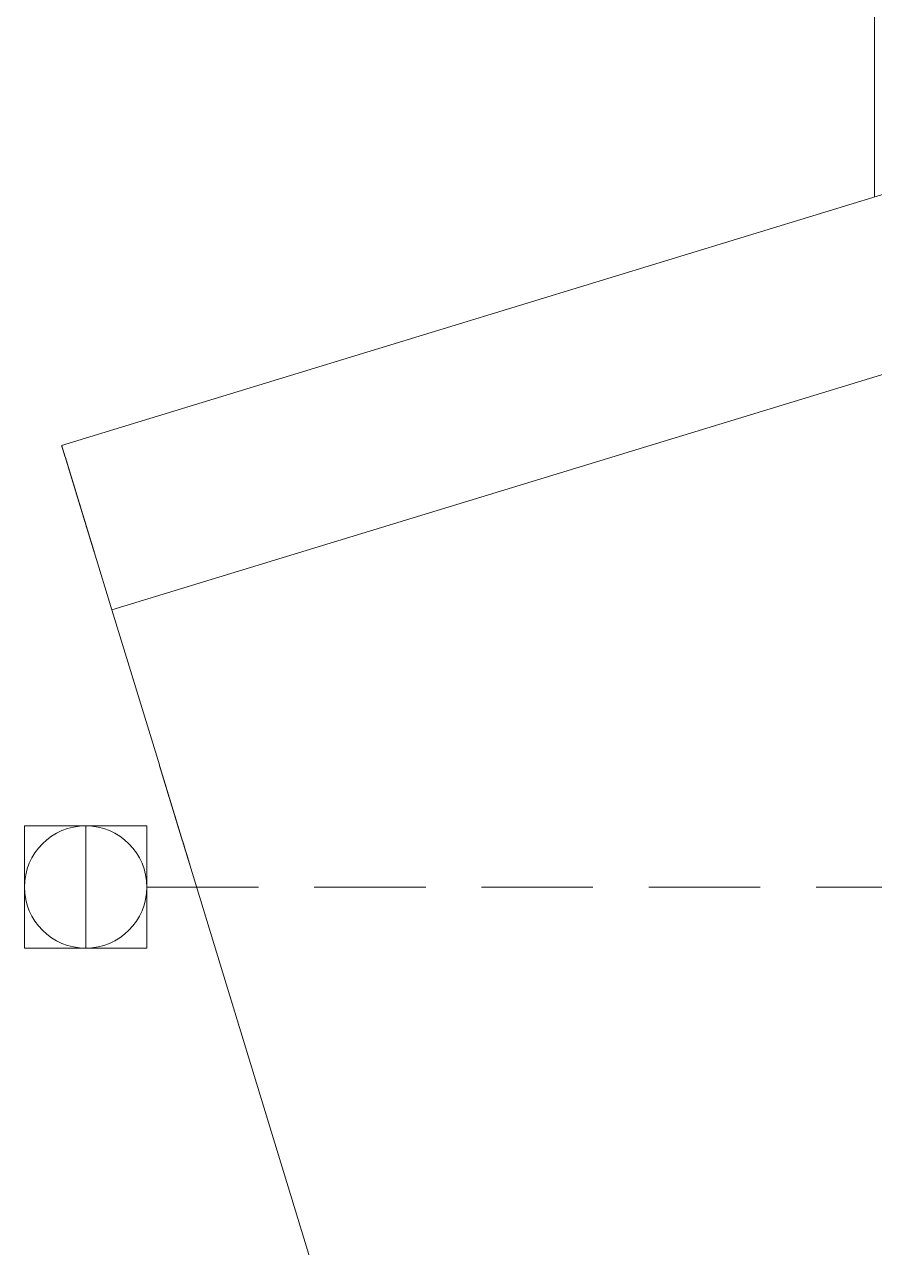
# Model space of a CAD drawing. Extents: x -28639 to -16277, y -1102 to 18050.
# Drawn here: x -21410 to -20648, y 1131 to 2228 of the extents above; entities that cross this region are included whole.
import ezdxf

# ---------------------------------------------------------------- set-up
doc = ezdxf.new("R2010")
doc.units = 0
doc.header["$LTSCALE"] = 5
doc.header["$MEASUREMENT"] = 0
doc.linetypes.add('HIDDEN', pattern=[0.375, 0.25, -0.125])
doc.layers.get('0').update_dxf_attribs({"color": 1, "linetype": 'CONTINUOUS', "lineweight": 13})
doc.layers.add('ArqElet', color=11, linetype='CONTINUOUS', lineweight=5)
doc.layers.add('Mobiliário', color=151, linetype='CONTINUOUS', lineweight=9, plot=False)

# ---------------------------------------------------------------- blocks, each defined once
blk = doc.blocks.new('TP')
for p, q in [((7873.09, -17549.34), (7781.63, -17549.34)), ((7781.63, -17549.34), (7781.63, -17640.81)), ((7827.36, -17640.81), (7827.36, -17549.34)), ((7873.09, -17549.34), (7873.09, -17640.81)), ((7781.63, -17640.81), (7873.09, -17640.81))]:
    blk.add_line(p, q)
blk.add_circle((7827.36, -17595.08), 45.73)

msp = doc.modelspace()

# ---------------------------------------------------------------- linework, layer by layer
at = {"color": 4, "linetype": 'HIDDEN', "ltscale": 80}
msp.add_line((-21300.7, 1454.2), (-19453.6, 1454.2), dxfattribs=at)
at = {"layer": 'ArqElet'}
for p, q in [((-20648.3, 2072.9), (-20648.3, 2917.9)), ((-20648.3, 2072.9), (-20648.3, 2917.9)), ((-21377.1, 1850.2), (-20599.4, 2087.8)), ((-21332, 1702.7), (-20554.3, 1940.3)), ((-21347.9, 1754.6), (-21332, 1702.7)), ((-21332, 1702.7), (-21289.5, 1563.7)), ((-21262.1, 1474), (-21130.7, 1043.9))]:
    msp.add_line(p, q, dxfattribs=at)
msp.add_lwpolyline([(-21377.1, 1850.2), (-21377.1, 1850.2), (-21377.1, 1850.2), (-21377.1, 1850.2), (-21377.1, 1850.2), (-21377.1, 1850.2), (-21377.1, 1850.1), (-21377.1, 1850.1), (-21377.1, 1850.1), (-21377.1, 1850.1), (-21377.1, 1850.1), (-21377.1, 1850.1), (-21377.1, 1850.1), (-21377.1, 1850.1), (-21377.1, 1850.1), (-21377.1, 1850.1), (-21377.1, 1850.1), (-21377.1, 1850.1), (-21377.1, 1850), (-21377.1, 1850), (-21377, 1850), (-21377, 1850), (-21377, 1850), (-21377, 1850), (-21377, 1850), (-21377, 1850), (-21377, 1850), (-21377, 1850), (-21377, 1850), (-21377, 1850), (-21377, 1849.9), (-21377, 1849.9), (-21377, 1849.9), (-21377, 1849.9), (-21377, 1849.9), (-21377, 1849.9), (-21377, 1849.9), (-21377, 1849.9), (-21377, 1849.9), (-21377, 1849.9), (-21377, 1849.9), (-21377, 1849.9), (-21377, 1849.8), (-21377, 1849.8), (-21377, 1849.8), (-21377, 1849.8), (-21377, 1849.8), (-21377, 1849.8), (-21377, 1849.8), (-21377, 1849.8), (-21377, 1849.8), (-21377, 1849.8), (-21377, 1849.8), (-21377, 1849.8), (-21377, 1849.7), (-21377, 1849.7), (-21377, 1849.7), (-21377, 1849.7), (-21377, 1849.7), (-21376.9, 1849.7), (-21376.9, 1849.7), (-21376.9, 1849.7), (-21376.9, 1849.7), (-21376.9, 1849.7), (-21376.9, 1849.7), (-21376.9, 1849.7), (-21376.9, 1849.6), (-21376.9, 1849.6), (-21376.9, 1849.6), (-21376.9, 1849.6), (-21376.9, 1849.6), (-21376.9, 1849.6), (-21376.9, 1849.6), (-21376.9, 1849.6), (-21376.9, 1849.5), (-21376.9, 1849.5), (-21376.9, 1849.5), (-21376.9, 1849.5), (-21376.9, 1849.4), (-21376.9, 1849.4), (-21376.9, 1849.4), (-21376.8, 1849.4), (-21376.8, 1849.3), (-21376.8, 1849.3), (-21376.8, 1849.3), (-21376.8, 1849.3), (-21376.8, 1849.2), (-21376.8, 1849.2), (-21376.8, 1849.2), (-21376.8, 1849.2), (-21376.8, 1849.1), (-21376.8, 1849.1), (-21376.8, 1849.1), (-21376.8, 1849.1), (-21376.7, 1849), (-21376.7, 1849), (-21376.7, 1849), (-21376.7, 1849), (-21376.7, 1848.9), (-21376.7, 1848.9), (-21376.7, 1848.9), (-21376.7, 1848.9), (-21376.7, 1848.8), (-21376.7, 1848.8), (-21376.7, 1848.8), (-21376.7, 1848.8), (-21376.7, 1848.7), (-21376.6, 1848.7), (-21376.6, 1848.7), (-21376.6, 1848.7), (-21376.6, 1848.6), (-21376.6, 1848.6), (-21376.6, 1848.6), (-21376.6, 1848.6), (-21376.6, 1848.5), (-21376.6, 1848.5), (-21376.6, 1848.5), (-21376.6, 1848.5), (-21376.6, 1848.4), (-21376.6, 1848.4), (-21376.5, 1848.4), (-21376.5, 1848.4), (-21376.5, 1848.3), (-21376.5, 1848.3), (-21376.5, 1848.3), (-21376.5, 1848.3), (-21376.5, 1848.2), (-21376.5, 1848.2), (-21376.5, 1848.2), (-21376.5, 1848.2), (-21376.5, 1848.1), (-21376.5, 1848.1), (-21376.5, 1848.1), (-21376.4, 1848.1), (-21376.4, 1848), (-21376.4, 1848), (-21376.4, 1848), (-21376.4, 1848), (-21376.4, 1847.9), (-21376.4, 1847.9), (-21376.4, 1847.9), (-21376.4, 1847.9), (-21376.4, 1847.8), (-21376.4, 1847.8), (-21376.4, 1847.8), (-21376.3, 1847.7), (-21376.3, 1847.7), (-21376.3, 1847.6), (-21376.3, 1847.6), (-21376.3, 1847.6), (-21376.3, 1847.5), (-21376.3, 1847.5), (-21376.3, 1847.4), (-21376.2, 1847.4), (-21376.2, 1847.3), (-21376.2, 1847.3), (-21376.2, 1847.3), (-21376.2, 1847.2), (-21376.2, 1847.2), (-21376.2, 1847.1), (-21376.2, 1847.1), (-21376.1, 1847.1), (-21376.1, 1847), (-21376.1, 1847), (-21376.1, 1846.9), (-21376.1, 1846.9), (-21376.1, 1846.8), (-21376.1, 1846.8), (-21376.1, 1846.8), (-21376, 1846.7), (-21376, 1846.7), (-21376, 1846.6), (-21376, 1846.6), (-21376, 1846.6), (-21376, 1846.5), (-21376, 1846.5), (-21375.9, 1846.4), (-21375.9, 1846.4), (-21375.9, 1846.3), (-21375.9, 1846.3), (-21375.9, 1846.3), (-21375.9, 1846.2), (-21375.9, 1846.2), (-21375.9, 1846.1), (-21375.8, 1846.1), (-21375.8, 1846.1), (-21375.8, 1846), (-21375.8, 1846), (-21375.8, 1845.9), (-21375.8, 1845.9), (-21375.8, 1845.8), (-21375.8, 1845.8), (-21375.7, 1845.8), (-21375.7, 1845.7), (-21375.7, 1845.7), (-21375.7, 1845.6), (-21375.7, 1845.6), (-21375.7, 1845.6), (-21375.7, 1845.5), (-21375.7, 1845.5), (-21375.6, 1845.4), (-21375.6, 1845.4), (-21375.6, 1845.4), (-21375.6, 1845.3), (-21375.6, 1845.3), (-21375.6, 1845.2), (-21375.6, 1845.2), (-21375.6, 1845.1), (-21375.5, 1845.1), (-21375.5, 1845.1), (-21375.5, 1845), (-21375.5, 1845), (-21375.5, 1844.9), (-21375.5, 1844.9), (-21375.5, 1844.9), (-21375.5, 1844.8), (-21375.4, 1844.7), (-21375.4, 1844.7), (-21375.4, 1844.6), (-21375.4, 1844.6), (-21375.4, 1844.5), (-21375.3, 1844.5), (-21375.3, 1844.4), (-21375.3, 1844.3), (-21375.3, 1844.3), (-21375.3, 1844.2), (-21375.3, 1844.2), (-21375.2, 1844.1), (-21375.2, 1844.1), (-21375.2, 1844), (-21375.2, 1843.9), (-21375.2, 1843.9), (-21375.2, 1843.8), (-21375.1, 1843.8), (-21375.1, 1843.7), (-21375.1, 1843.7), (-21375.1, 1843.6), (-21375.1, 1843.5), (-21375, 1843.5), (-21375, 1843.4), (-21375, 1843.4), (-21375, 1843.3), (-21375, 1843.3), (-21375, 1843.2), (-21374.9, 1843.1), (-21374.9, 1843.1), (-21374.9, 1843), (-21374.9, 1843), (-21374.9, 1842.9), (-21374.9, 1842.9), (-21374.8, 1842.8), (-21374.8, 1842.7), (-21374.8, 1842.7), (-21374.8, 1842.6), (-21374.8, 1842.6), (-21374.8, 1842.5), (-21374.7, 1842.5), (-21374.7, 1842.4), (-21374.7, 1842.3), (-21374.7, 1842.3), (-21374.7, 1842.2), (-21374.6, 1842.2), (-21374.6, 1842.1), (-21374.6, 1842), (-21374.6, 1842), (-21374.6, 1841.9), (-21374.6, 1841.9), (-21374.5, 1841.8), (-21374.5, 1841.8), (-21374.5, 1841.7), (-21374.5, 1841.6), (-21374.5, 1841.6), (-21374.5, 1841.5), (-21374.4, 1841.5), (-21374.4, 1841.4), (-21374.4, 1841.4), (-21374.4, 1841.3), (-21374.4, 1841.2), (-21374.3, 1841.2), (-21374.3, 1841.1), (-21374.3, 1841.1), (-21374.3, 1841), (-21374.3, 1841), (-21374.3, 1840.9), (-21374.2, 1840.8), (-21374.2, 1840.8), (-21374.2, 1840.7), (-21374.2, 1840.7), (-21374.2, 1840.6), (-21374.1, 1840.5), (-21374.1, 1840.4), (-21374.1, 1840.4), (-21374.1, 1840.3), (-21374.1, 1840.2), (-21374, 1840.1), (-21374, 1840.1), (-21374, 1840), (-21374, 1839.9), (-21373.9, 1839.9), (-21373.9, 1839.8), (-21373.9, 1839.7), (-21373.9, 1839.6), (-21373.9, 1839.6), (-21373.8, 1839.5), (-21373.8, 1839.4), (-21373.8, 1839.3), (-21373.8, 1839.3), (-21373.7, 1839.2), (-21373.7, 1839.1), (-21373.7, 1839.1), (-21373.7, 1839), (-21373.7, 1838.9), (-21373.6, 1838.8), (-21373.6, 1838.8), (-21373.6, 1838.7), (-21373.6, 1838.6), (-21373.5, 1838.6), (-21373.5, 1838.5), (-21373.5, 1838.4), (-21373.5, 1838.3), (-21373.5, 1838.3), (-21373.4, 1838.2), (-21373.4, 1838.1), (-21373.4, 1838), (-21373.4, 1838), (-21373.3, 1837.9), (-21373.3, 1837.8), (-21373.3, 1837.8), (-21373.3, 1837.7), (-21373.3, 1837.6), (-21373.2, 1837.5), (-21373.2, 1837.5), (-21373.2, 1837.4), (-21373.2, 1837.3), (-21373.1, 1837.2), (-21373.1, 1837.2), (-21373.1, 1837.1), (-21373.1, 1837), (-21373.1, 1837), (-21373, 1836.9), (-21373, 1836.8), (-21373, 1836.7), (-21373, 1836.7), (-21372.9, 1836.6), (-21372.9, 1836.5), (-21372.9, 1836.4), (-21372.9, 1836.4), (-21372.9, 1836.3), (-21372.8, 1836.2), (-21372.8, 1836.2), (-21372.8, 1836.1), (-21372.8, 1836), (-21372.7, 1835.9), (-21372.7, 1835.9), (-21372.7, 1835.8), (-21372.7, 1835.7), (-21372.7, 1835.6), (-21372.6, 1835.6), (-21372.6, 1835.5), (-21372.6, 1835.4), (-21372.6, 1835.3), (-21372.5, 1835.2), (-21372.5, 1835.2), (-21372.5, 1835.1), (-21372.4, 1835), (-21372.4, 1834.9), (-21372.4, 1834.8), (-21372.4, 1834.7), (-21372.3, 1834.6), (-21372.3, 1834.5), (-21372.3, 1834.5), (-21372.3, 1834.4), (-21372.2, 1834.3), (-21372.2, 1834.2), (-21372.2, 1834.1), (-21372.2, 1834), (-21372.1, 1833.9), (-21372.1, 1833.8), (-21372.1, 1833.8), (-21372.1, 1833.7), (-21372, 1833.6), (-21372, 1833.5), (-21372, 1833.4), (-21371.9, 1833.3), (-21371.9, 1833.2), (-21371.9, 1833.2), (-21371.9, 1833.1), (-21371.8, 1833), (-21371.8, 1832.9), (-21371.8, 1832.8), (-21371.8, 1832.7), (-21371.7, 1832.6), (-21371.7, 1832.5), (-21371.7, 1832.5), (-21371.7, 1832.4), (-21371.6, 1832.3), (-21371.6, 1832.2), (-21371.6, 1832.1), (-21371.5, 1832), (-21371.5, 1831.9), (-21371.5, 1831.9), (-21371.5, 1831.8), (-21371.4, 1831.7), (-21371.4, 1831.6), (-21371.4, 1831.5), (-21371.4, 1831.4), (-21371.3, 1831.3), (-21371.3, 1831.2), (-21371.3, 1831.2), (-21371.3, 1831.1), (-21371.2, 1831), (-21371.2, 1830.9), (-21371.2, 1830.8), (-21371.1, 1830.7), (-21371.1, 1830.6), (-21371.1, 1830.5), (-21371.1, 1830.5), (-21371, 1830.4), (-21371, 1830.3), (-21371, 1830.2), (-21371, 1830.1), (-21370.9, 1830), (-21370.9, 1829.9), (-21370.9, 1829.9), (-21370.9, 1829.8), (-21370.8, 1829.7), (-21370.8, 1829.6), (-21370.8, 1829.5), (-21370.8, 1829.4), (-21370.7, 1829.3), (-21370.7, 1829.2), (-21370.7, 1829.1), (-21370.6, 1829), (-21370.6, 1828.9), (-21370.6, 1828.8), (-21370.5, 1828.7), (-21370.5, 1828.6), (-21370.5, 1828.5), (-21370.5, 1828.4), (-21370.4, 1828.3), (-21370.4, 1828.2), (-21370.4, 1828.1), (-21370.3, 1828), (-21370.3, 1827.9), (-21370.3, 1827.8), (-21370.2, 1827.7), (-21370.2, 1827.6), (-21370.2, 1827.5), (-21370.1, 1827.4), (-21370.1, 1827.3), (-21370.1, 1827.2), (-21370.1, 1827.1), (-21370, 1827), (-21370, 1826.9), (-21370, 1826.8), (-21369.9, 1826.7), (-21369.9, 1826.6), (-21369.9, 1826.5), (-21369.8, 1826.4), (-21369.8, 1826.3), (-21369.8, 1826.2), (-21369.7, 1826.1), (-21369.7, 1826), (-21369.7, 1825.9), (-21369.7, 1825.8), (-21369.6, 1825.7), (-21369.6, 1825.6), (-21369.6, 1825.5), (-21369.5, 1825.4), (-21369.5, 1825.3), (-21369.5, 1825.2), (-21369.4, 1825.1), (-21369.4, 1825), (-21369.4, 1824.9), (-21369.4, 1824.8), (-21369.3, 1824.7), (-21369.3, 1824.6), (-21369.3, 1824.5), (-21369.2, 1824.4), (-21369.2, 1824.3), (-21369.2, 1824.2), (-21369.1, 1824.1), (-21369.1, 1824), (-21369.1, 1823.9), (-21369, 1823.8), (-21369, 1823.7), (-21369, 1823.6), (-21369, 1823.5), (-21368.9, 1823.4), (-21368.9, 1823.3), (-21368.9, 1823.2), (-21368.8, 1823.1), (-21368.8, 1823), (-21368.8, 1822.9), (-21368.7, 1822.8), (-21368.7, 1822.7), (-21368.7, 1822.6), (-21368.6, 1822.5), (-21368.6, 1822.4), (-21368.6, 1822.3), (-21368.6, 1822.2), (-21368.5, 1822.1), (-21368.5, 1822), (-21368.5, 1821.9), (-21368.4, 1821.8), (-21368.4, 1821.7), (-21368.4, 1821.6), (-21368.3, 1821.5), (-21368.3, 1821.3), (-21368.3, 1821.2), (-21368.2, 1821.1), (-21368.2, 1821), (-21368.1, 1820.9), (-21368.1, 1820.8), (-21368.1, 1820.7), (-21368, 1820.6), (-21368, 1820.5), (-21368, 1820.3), (-21367.9, 1820.2), (-21367.9, 1820.1), (-21367.9, 1820), (-21367.8, 1819.9), (-21367.8, 1819.8), (-21367.8, 1819.7), (-21367.7, 1819.6), (-21367.7, 1819.4), (-21367.7, 1819.3), (-21367.6, 1819.2), (-21367.6, 1819.1), (-21367.6, 1819), (-21367.5, 1818.9), (-21367.5, 1818.8), (-21367.5, 1818.7), (-21367.4, 1818.6), (-21367.4, 1818.4), (-21367.4, 1818.3), (-21367.3, 1818.2), (-21367.3, 1818.1), (-21367.3, 1818), (-21367.2, 1817.9), (-21367.2, 1817.8), (-21367.2, 1817.7), (-21367.1, 1817.5), (-21367.1, 1817.4), (-21367.1, 1817.3), (-21367, 1817.2), (-21367, 1817.1), (-21367, 1817), (-21366.9, 1816.9), (-21366.9, 1816.8), (-21366.8, 1816.7), (-21366.8, 1816.5), (-21366.8, 1816.4), (-21366.7, 1816.3), (-21366.7, 1816.2), (-21366.7, 1816.1), (-21366.6, 1816), (-21366.6, 1815.9), (-21366.6, 1815.8), (-21366.5, 1815.6), (-21366.5, 1815.5), (-21366.5, 1815.4), (-21366.4, 1815.3), (-21366.4, 1815.2), (-21366.4, 1815.1), (-21366.3, 1815), (-21366.3, 1814.9), (-21366.3, 1814.8), (-21366.2, 1814.6), (-21366.2, 1814.5), (-21366.2, 1814.4), (-21366.1, 1814.3), (-21366.1, 1814.2), (-21366.1, 1814.1), (-21366, 1813.9), (-21366, 1813.8), (-21365.9, 1813.7), (-21365.9, 1813.6), (-21365.9, 1813.5), (-21365.8, 1813.3), (-21365.8, 1813.2), (-21365.8, 1813.1), (-21365.7, 1813), (-21365.7, 1812.8), (-21365.6, 1812.7), (-21365.6, 1812.6), (-21365.6, 1812.5), (-21365.5, 1812.4), (-21365.5, 1812.2), (-21365.5, 1812.1), (-21365.4, 1812), (-21365.4, 1811.9), (-21365.4, 1811.7), (-21365.3, 1811.6), (-21365.3, 1811.5), (-21365.2, 1811.4), (-21365.2, 1811.3), (-21365.2, 1811.1), (-21365.1, 1811), (-21365.1, 1810.9), (-21365.1, 1810.8), (-21365, 1810.6), (-21365, 1810.5), (-21364.9, 1810.4), (-21364.9, 1810.3), (-21364.9, 1810.2), (-21364.8, 1810), (-21364.8, 1809.9), (-21364.8, 1809.8), (-21364.7, 1809.7), (-21364.7, 1809.5), (-21364.6, 1809.4), (-21364.6, 1809.3), (-21364.6, 1809.2), (-21364.5, 1809.1), (-21364.5, 1808.9), (-21364.5, 1808.8), (-21364.4, 1808.7), (-21364.4, 1808.6), (-21364.3, 1808.4), (-21364.3, 1808.3), (-21364.3, 1808.2), (-21364.2, 1808.1), (-21364.2, 1808), (-21364.2, 1807.8), (-21364.1, 1807.7), (-21364.1, 1807.6), (-21364, 1807.5), (-21364, 1807.3), (-21364, 1807.2), (-21363.9, 1807.1), (-21363.9, 1807), (-21363.9, 1806.9), (-21363.8, 1806.7), (-21363.8, 1806.6), (-21363.7, 1806.5), (-21363.7, 1806.4), (-21363.7, 1806.2), (-21363.6, 1806.1), (-21363.6, 1806), (-21363.6, 1805.9), (-21363.5, 1805.8), (-21363.5, 1805.6), (-21363.4, 1805.5), (-21363.4, 1805.4), (-21363.4, 1805.2), (-21363.3, 1805.1), (-21363.3, 1805), (-21363.2, 1804.9), (-21363.2, 1804.7), (-21363.2, 1804.6), (-21363.1, 1804.5), (-21363.1, 1804.3), (-21363, 1804.2), (-21363, 1804.1), (-21363, 1803.9), (-21362.9, 1803.8), (-21362.9, 1803.7), (-21362.8, 1803.5), (-21362.8, 1803.4), (-21362.8, 1803.3), (-21362.7, 1803.1), (-21362.7, 1803), (-21362.6, 1802.9), (-21362.6, 1802.8), (-21362.6, 1802.6), (-21362.5, 1802.5), (-21362.5, 1802.4), (-21362.4, 1802.2), (-21362.4, 1802.1), (-21362.4, 1802), (-21362.3, 1801.8), (-21362.3, 1801.7), (-21362.2, 1801.6), (-21362.2, 1801.4), (-21362.2, 1801.3), (-21362.1, 1801.2), (-21362.1, 1801), (-21362, 1800.9), (-21362, 1800.8), (-21362, 1800.7), (-21361.9, 1800.5), (-21361.9, 1800.4), (-21361.8, 1800.3), (-21361.8, 1800.1), (-21361.8, 1800), (-21361.7, 1799.9), (-21361.7, 1799.7), (-21361.6, 1799.6), (-21361.6, 1799.5), (-21361.6, 1799.3), (-21361.5, 1799.2), (-21361.5, 1799.1), (-21361.4, 1798.9), (-21361.4, 1798.8), (-21361.4, 1798.7), (-21361.3, 1798.6), (-21361.3, 1798.4), (-21361.2, 1798.3), (-21361.2, 1798.2), (-21361.2, 1798), (-21361.1, 1797.9), (-21361.1, 1797.8), (-21361, 1797.6), (-21361, 1797.5), (-21361, 1797.4), (-21360.9, 1797.2), (-21360.9, 1797.1), (-21360.8, 1797), (-21360.8, 1796.8), (-21360.8, 1796.7), (-21360.7, 1796.6), (-21360.7, 1796.5), (-21360.6, 1796.3), (-21360.6, 1796.2), (-21360.6, 1796.1), (-21360.5, 1795.9), (-21360.5, 1795.8), (-21360.4, 1795.6), (-21360.4, 1795.5), (-21360.3, 1795.4), (-21360.3, 1795.2), (-21360.3, 1795.1), (-21360.2, 1795), (-21360.2, 1794.8), (-21360.1, 1794.7), (-21360.1, 1794.5), (-21360, 1794.4), (-21360, 1794.3), (-21360, 1794.1), (-21359.9, 1794), (-21359.9, 1793.8), (-21359.8, 1793.7), (-21359.8, 1793.6), (-21359.8, 1793.4), (-21359.7, 1793.3), (-21359.7, 1793.1), (-21359.6, 1793), (-21359.6, 1792.9), (-21359.5, 1792.7), (-21359.5, 1792.6), (-21359.5, 1792.5), (-21359.4, 1792.3), (-21359.4, 1792.2), (-21359.3, 1792), (-21359.3, 1791.9), (-21359.2, 1791.8), (-21359.2, 1791.6), (-21359.2, 1791.5), (-21359.1, 1791.3), (-21359.1, 1791.2), (-21359, 1791.1), (-21359, 1790.9), (-21358.9, 1790.8), (-21358.9, 1790.7), (-21358.9, 1790.5), (-21358.8, 1790.4), (-21358.8, 1790.2), (-21358.7, 1790.1), (-21358.7, 1790), (-21358.7, 1789.8), (-21358.6, 1789.7), (-21358.6, 1789.5), (-21358.5, 1789.4), (-21358.5, 1789.3), (-21358.4, 1789.1), (-21358.4, 1789), (-21358.4, 1788.9), (-21358.3, 1788.7), (-21358.3, 1788.6), (-21358.2, 1788.4), (-21358.2, 1788.3), (-21358.1, 1788.2), (-21358.1, 1788), (-21358.1, 1787.9), (-21358, 1787.7), (-21358, 1787.6), (-21357.9, 1787.5), (-21357.9, 1787.3), (-21357.8, 1787.2), (-21357.8, 1787.1), (-21357.8, 1786.9), (-21357.7, 1786.8), (-21357.7, 1786.6), (-21357.6, 1786.5), (-21357.6, 1786.4), (-21357.6, 1786.2), (-21357.5, 1786.1), (-21357.5, 1785.9), (-21357.4, 1785.8), (-21357.4, 1785.6), (-21357.3, 1785.5), (-21357.3, 1785.4), (-21357.2, 1785.2), (-21357.2, 1785.1), (-21357.2, 1784.9), (-21357.1, 1784.8), (-21357.1, 1784.6), (-21357, 1784.5), (-21357, 1784.3), (-21356.9, 1784.2), (-21356.9, 1784.1), (-21356.8, 1783.9), (-21356.8, 1783.8), (-21356.8, 1783.6), (-21356.7, 1783.5), (-21356.7, 1783.3), (-21356.6, 1783.2), (-21356.6, 1783.1), (-21356.5, 1782.9), (-21356.5, 1782.8), (-21356.5, 1782.6), (-21356.4, 1782.5), (-21356.4, 1782.3), (-21356.3, 1782.2), (-21356.3, 1782), (-21356.2, 1781.9), (-21356.2, 1781.8), (-21356.1, 1781.6), (-21356.1, 1781.5), (-21356.1, 1781.3), (-21356, 1781.2), (-21356, 1781), (-21355.9, 1780.9), (-21355.9, 1780.7), (-21355.8, 1780.6), (-21355.8, 1780.5), (-21355.7, 1780.3), (-21355.7, 1780.2), (-21355.7, 1780), (-21355.6, 1779.9), (-21355.6, 1779.7), (-21355.5, 1779.6), (-21355.5, 1779.4), (-21355.4, 1779.3), (-21355.4, 1779.2), (-21355.3, 1779), (-21355.3, 1778.9), (-21355.3, 1778.7), (-21355.2, 1778.6), (-21355.2, 1778.4), (-21355.1, 1778.3), (-21355.1, 1778.2), (-21355, 1778), (-21355, 1777.9), (-21355, 1777.7), (-21354.9, 1777.6), (-21354.9, 1777.4), (-21354.8, 1777.3), (-21354.8, 1777.1), (-21354.7, 1777), (-21354.7, 1776.9), (-21354.6, 1776.7), (-21354.6, 1776.6), (-21354.6, 1776.4), (-21354.5, 1776.3), (-21354.5, 1776.1), (-21354.4, 1776), (-21354.4, 1775.8), (-21354.3, 1775.7), (-21354.3, 1775.5), (-21354.2, 1775.4), (-21354.2, 1775.3), (-21354.2, 1775.1), (-21354.1, 1775), (-21354.1, 1774.8), (-21354, 1774.7), (-21354, 1774.5), (-21353.9, 1774.4), (-21353.9, 1774.2), (-21353.8, 1774.1), (-21353.8, 1773.9), (-21353.7, 1773.8), (-21353.7, 1773.6), (-21353.7, 1773.5), (-21353.6, 1773.3), (-21353.6, 1773.2), (-21353.5, 1773), (-21353.5, 1772.9), (-21353.4, 1772.7), (-21353.4, 1772.6), (-21353.3, 1772.4), (-21353.3, 1772.3), (-21353.3, 1772.1), (-21353.2, 1772), (-21353.2, 1771.9), (-21353.1, 1771.7), (-21353.1, 1771.6), (-21353, 1771.4), (-21353, 1771.3), (-21352.9, 1771.1), (-21352.9, 1771), (-21352.8, 1770.8), (-21352.8, 1770.7), (-21352.8, 1770.5), (-21352.7, 1770.4), (-21352.7, 1770.2), (-21352.6, 1770.1), (-21352.6, 1769.9), (-21352.5, 1769.8), (-21352.5, 1769.6), (-21352.4, 1769.5), (-21352.4, 1769.3), (-21352.3, 1769.2), (-21352.3, 1769), (-21352.3, 1768.9), (-21352.2, 1768.7), (-21352.2, 1768.6), (-21352.1, 1768.5), (-21352.1, 1768.3), (-21352, 1768.2), (-21352, 1768), (-21351.9, 1767.9), (-21351.9, 1767.7), (-21351.8, 1767.6), (-21351.8, 1767.4), (-21351.8, 1767.3), (-21351.7, 1767.1), (-21351.7, 1767), (-21351.6, 1766.8), (-21351.6, 1766.7), (-21351.5, 1766.5), (-21351.5, 1766.4), (-21351.4, 1766.2), (-21351.4, 1766.1), (-21351.4, 1765.9), (-21351.3, 1765.8), (-21351.3, 1765.6), (-21351.2, 1765.5), (-21351.2, 1765.3), (-21351.1, 1765.2), (-21351.1, 1765), (-21351, 1764.9), (-21351, 1764.7), (-21350.9, 1764.6), (-21350.9, 1764.4), (-21350.9, 1764.3), (-21350.8, 1764.1), (-21350.8, 1764), (-21350.7, 1763.8), (-21350.7, 1763.7), (-21350.6, 1763.6), (-21350.6, 1763.4), (-21350.5, 1763.3), (-21350.5, 1763.1), (-21350.4, 1763), (-21350.4, 1762.8), (-21350.3, 1762.7), (-21350.3, 1762.5), (-21350.3, 1762.4), (-21350.2, 1762.2), (-21350.2, 1762.1), (-21350.1, 1761.9), (-21350.1, 1761.8), (-21350, 1761.6), (-21350, 1761.5), (-21349.9, 1761.3), (-21349.9, 1761.2), (-21349.8, 1761), (-21349.8, 1760.9), (-21349.8, 1760.7), (-21349.7, 1760.6), (-21349.7, 1760.4), (-21349.6, 1760.3), (-21349.6, 1760.1), (-21349.5, 1760), (-21349.5, 1759.8), (-21349.4, 1759.7), (-21349.4, 1759.5), (-21349.3, 1759.4), (-21349.3, 1759.2), (-21349.3, 1759.1), (-21349.2, 1758.9), (-21349.2, 1758.8), (-21349.1, 1758.6), (-21349.1, 1758.5), (-21349, 1758.3), (-21349, 1758.2), (-21348.9, 1758), (-21348.9, 1757.9), (-21348.8, 1757.7), (-21348.8, 1757.6), (-21348.7, 1757.4), (-21348.7, 1757.3), (-21348.7, 1757.1), (-21348.6, 1757), (-21348.6, 1756.8), (-21348.5, 1756.7), (-21348.5, 1756.5), (-21348.4, 1756.4), (-21348.4, 1756.2), (-21348.3, 1756.1), (-21348.3, 1755.9), (-21348.2, 1755.8), (-21348.2, 1755.6), (-21348.2, 1755.5), (-21348.1, 1755.3), (-21348.1, 1755.2), (-21348, 1755), (-21348, 1754.9), (-21347.9, 1754.7), (-21347.9, 1754.6)], dxfattribs=at)
at = {"layer": 'Mobiliário', "color": 3}
msp.add_lwpolyline([(-21289.5, 1563.7), (-21289.5, 1563.6), (-21289.5, 1563.6), (-21289.5, 1563.5), (-21289.5, 1563.5), (-21289.5, 1563.4), (-21289.5, 1563.4), (-21289.4, 1563.3), (-21289.4, 1563.3), (-21289.4, 1563.2), (-21289.4, 1563.2), (-21289.4, 1563.1), (-21289.4, 1563.1), (-21289.4, 1563.1), (-21289.3, 1563), (-21289.3, 1563), (-21289.3, 1562.9), (-21289.3, 1562.9), (-21289.3, 1562.8), (-21289.3, 1562.8), (-21289.3, 1562.7), (-21289.2, 1562.7), (-21289.2, 1562.6), (-21289.2, 1562.6), (-21289.2, 1562.5), (-21289.2, 1562.5), (-21289.2, 1562.4), (-21289.1, 1562.4), (-21289.1, 1562.3), (-21289.1, 1562.3), (-21289.1, 1562.2), (-21289.1, 1562.2), (-21289.1, 1562.1), (-21289.1, 1562.1), (-21289, 1562), (-21289, 1562), (-21289, 1561.9), (-21289, 1561.9), (-21289, 1561.8), (-21289, 1561.8), (-21289, 1561.8), (-21288.9, 1561.7), (-21288.9, 1561.7), (-21288.9, 1561.6), (-21288.9, 1561.6), (-21288.9, 1561.5), (-21288.9, 1561.5), (-21288.9, 1561.4), (-21288.8, 1561.4), (-21288.8, 1561.3), (-21288.8, 1561.3), (-21288.8, 1561.2), (-21288.8, 1561.2), (-21288.8, 1561.1), (-21288.8, 1561.1), (-21288.7, 1561), (-21288.7, 1561), (-21288.7, 1560.9), (-21288.7, 1560.9), (-21288.7, 1560.8), (-21288.7, 1560.8), (-21288.6, 1560.7), (-21288.6, 1560.7), (-21288.6, 1560.6), (-21288.6, 1560.6), (-21288.6, 1560.6), (-21288.6, 1560.5), (-21288.6, 1560.5), (-21288.5, 1560.4), (-21288.5, 1560.3), (-21288.5, 1560.3), (-21288.5, 1560.2), (-21288.5, 1560.2), (-21288.5, 1560.1), (-21288.4, 1560.1), (-21288.4, 1560), (-21288.4, 1559.9), (-21288.4, 1559.9), (-21288.4, 1559.8), (-21288.3, 1559.8), (-21288.3, 1559.7), (-21288.3, 1559.6), (-21288.3, 1559.6), (-21288.3, 1559.5), (-21288.3, 1559.5), (-21288.2, 1559.4), (-21288.2, 1559.4), (-21288.2, 1559.3), (-21288.2, 1559.2), (-21288.2, 1559.2), (-21288.2, 1559.1), (-21288.1, 1559.1), (-21288.1, 1559), (-21288.1, 1559), (-21288.1, 1558.9), (-21288.1, 1558.8), (-21288, 1558.8), (-21288, 1558.7), (-21288, 1558.7), (-21288, 1558.6), (-21288, 1558.6), (-21288, 1558.5), (-21287.9, 1558.4), (-21287.9, 1558.4), (-21287.9, 1558.3), (-21287.9, 1558.3), (-21287.9, 1558.2), (-21287.9, 1558.1), (-21287.8, 1558.1), (-21287.8, 1558), (-21287.8, 1558), (-21287.8, 1557.9), (-21287.8, 1557.9), (-21287.7, 1557.8), (-21287.7, 1557.7), (-21287.7, 1557.7), (-21287.7, 1557.6), (-21287.7, 1557.6), (-21287.7, 1557.5), (-21287.6, 1557.5), (-21287.6, 1557.4), (-21287.6, 1557.3), (-21287.6, 1557.3), (-21287.6, 1557.2), (-21287.6, 1557.2), (-21287.5, 1557.1), (-21287.5, 1557), (-21287.5, 1557), (-21287.5, 1556.9), (-21287.5, 1556.9), (-21287.4, 1556.8), (-21287.4, 1556.8), (-21287.4, 1556.7), (-21287.4, 1556.6), (-21287.4, 1556.6), (-21287.4, 1556.5), (-21287.3, 1556.5), (-21287.3, 1556.4), (-21287.3, 1556.3), (-21287.3, 1556.3), (-21287.3, 1556.2), (-21287.2, 1556.1), (-21287.2, 1556), (-21287.2, 1556), (-21287.2, 1555.9), (-21287.2, 1555.8), (-21287.1, 1555.8), (-21287.1, 1555.7), (-21287.1, 1555.6), (-21287.1, 1555.6), (-21287.1, 1555.5), (-21287, 1555.4), (-21287, 1555.4), (-21287, 1555.3), (-21287, 1555.2), (-21286.9, 1555.2), (-21286.9, 1555.1), (-21286.9, 1555), (-21286.9, 1555), (-21286.9, 1554.9), (-21286.8, 1554.8), (-21286.8, 1554.8), (-21286.8, 1554.7), (-21286.8, 1554.6), (-21286.8, 1554.6), (-21286.7, 1554.5), (-21286.7, 1554.4), (-21286.7, 1554.4), (-21286.7, 1554.3), (-21286.7, 1554.2), (-21286.6, 1554.2), (-21286.6, 1554.1), (-21286.6, 1554), (-21286.6, 1554), (-21286.6, 1553.9), (-21286.5, 1553.8), (-21286.5, 1553.8), (-21286.5, 1553.7), (-21286.5, 1553.6), (-21286.5, 1553.6), (-21286.4, 1553.5), (-21286.4, 1553.4), (-21286.4, 1553.4), (-21286.4, 1553.3), (-21286.4, 1553.2), (-21286.3, 1553.2), (-21286.3, 1553.1), (-21286.3, 1553), (-21286.3, 1553), (-21286.3, 1552.9), (-21286.2, 1552.8), (-21286.2, 1552.8), (-21286.2, 1552.7), (-21286.2, 1552.6), (-21286.1, 1552.6), (-21286.1, 1552.5), (-21286.1, 1552.4), (-21286.1, 1552.4), (-21286.1, 1552.3), (-21286, 1552.2), (-21286, 1552.2), (-21286, 1552.1), (-21286, 1552), (-21286, 1551.9), (-21285.9, 1551.9), (-21285.9, 1551.8), (-21285.9, 1551.7), (-21285.9, 1551.6), (-21285.8, 1551.6), (-21285.8, 1551.5), (-21285.8, 1551.4), (-21285.8, 1551.3), (-21285.8, 1551.3), (-21285.7, 1551.2), (-21285.7, 1551.1), (-21285.7, 1551), (-21285.7, 1551), (-21285.6, 1550.9), (-21285.6, 1550.8), (-21285.6, 1550.7), (-21285.6, 1550.7), (-21285.5, 1550.6), (-21285.5, 1550.5), (-21285.5, 1550.4), (-21285.5, 1550.3), (-21285.4, 1550.3), (-21285.4, 1550.2), (-21285.4, 1550.1), (-21285.4, 1550), (-21285.4, 1550), (-21285.3, 1549.9), (-21285.3, 1549.8), (-21285.3, 1549.7), (-21285.3, 1549.7), (-21285.2, 1549.6), (-21285.2, 1549.5), (-21285.2, 1549.4), (-21285.2, 1549.4), (-21285.1, 1549.3), (-21285.1, 1549.2), (-21285.1, 1549.1), (-21285.1, 1549.1), (-21285.1, 1549), (-21285, 1548.9), (-21285, 1548.8), (-21285, 1548.8), (-21285, 1548.7), (-21284.9, 1548.6), (-21284.9, 1548.5), (-21284.9, 1548.5), (-21284.9, 1548.4), (-21284.8, 1548.3), (-21284.8, 1548.2), (-21284.8, 1548.1), (-21284.8, 1548.1), (-21284.8, 1548), (-21284.7, 1547.9), (-21284.7, 1547.8), (-21284.7, 1547.8), (-21284.7, 1547.7), (-21284.6, 1547.6), (-21284.6, 1547.5), (-21284.6, 1547.5), (-21284.6, 1547.4), (-21284.5, 1547.3), (-21284.5, 1547.2), (-21284.5, 1547.2), (-21284.5, 1547.1), (-21284.5, 1547), (-21284.4, 1546.9), (-21284.4, 1546.8), (-21284.4, 1546.8), (-21284.3, 1546.7), (-21284.3, 1546.6), (-21284.3, 1546.5), (-21284.3, 1546.4), (-21284.2, 1546.3), (-21284.2, 1546.3), (-21284.2, 1546.2), (-21284.2, 1546.1), (-21284.1, 1546), (-21284.1, 1545.9), (-21284.1, 1545.8), (-21284.1, 1545.7), (-21284, 1545.7), (-21284, 1545.6), (-21284, 1545.5), (-21284, 1545.4), (-21283.9, 1545.3), (-21283.9, 1545.2), (-21283.9, 1545.2), (-21283.9, 1545.1), (-21283.8, 1545), (-21283.8, 1544.9), (-21283.8, 1544.8), (-21283.8, 1544.7), (-21283.7, 1544.7), (-21283.7, 1544.6), (-21283.7, 1544.5), (-21283.7, 1544.4), (-21283.6, 1544.3), (-21283.6, 1544.2), (-21283.6, 1544.1), (-21283.6, 1544.1), (-21283.5, 1544), (-21283.5, 1543.9), (-21283.5, 1543.8), (-21283.5, 1543.7), (-21283.4, 1543.6), (-21283.4, 1543.6), (-21283.4, 1543.5), (-21283.3, 1543.4), (-21283.3, 1543.3), (-21283.3, 1543.2), (-21283.3, 1543.1), (-21283.2, 1543.1), (-21283.2, 1543), (-21283.2, 1542.9), (-21283.2, 1542.8), (-21283.1, 1542.7), (-21283.1, 1542.6), (-21283.1, 1542.6), (-21283.1, 1542.5), (-21283, 1542.4), (-21283, 1542.3), (-21283, 1542.2), (-21283, 1542.1), (-21282.9, 1542), (-21282.9, 1542), (-21282.9, 1541.9), (-21282.9, 1541.8), (-21282.8, 1541.7), (-21282.8, 1541.6), (-21282.8, 1541.5), (-21282.8, 1541.5), (-21282.7, 1541.4), (-21282.7, 1541.3), (-21282.7, 1541.2), (-21282.6, 1541.1), (-21282.6, 1541), (-21282.6, 1540.9), (-21282.6, 1540.8), (-21282.5, 1540.7), (-21282.5, 1540.6), (-21282.5, 1540.5), (-21282.5, 1540.5), (-21282.4, 1540.4), (-21282.4, 1540.3), (-21282.4, 1540.2), (-21282.3, 1540.1), (-21282.3, 1540), (-21282.3, 1539.9), (-21282.3, 1539.8), (-21282.2, 1539.7), (-21282.2, 1539.6), (-21282.2, 1539.5), (-21282.1, 1539.4), (-21282.1, 1539.4), (-21282.1, 1539.3), (-21282.1, 1539.2), (-21282, 1539.1), (-21282, 1539), (-21282, 1538.9), (-21281.9, 1538.8), (-21281.9, 1538.7), (-21281.9, 1538.6), (-21281.9, 1538.5), (-21281.8, 1538.4), (-21281.8, 1538.3), (-21281.8, 1538.3), (-21281.8, 1538.2), (-21281.7, 1538.1), (-21281.7, 1538), (-21281.7, 1537.9), (-21281.6, 1537.8), (-21281.6, 1537.7), (-21281.6, 1537.6), (-21281.6, 1537.5), (-21281.5, 1537.4), (-21281.5, 1537.3), (-21281.5, 1537.2), (-21281.4, 1537.2), (-21281.4, 1537.1), (-21281.4, 1537), (-21281.4, 1536.9), (-21281.3, 1536.8), (-21281.3, 1536.7), (-21281.3, 1536.6), (-21281.2, 1536.5), (-21281.2, 1536.4), (-21281.2, 1536.3), (-21281.2, 1536.2), (-21281.1, 1536.1), (-21281.1, 1536.1), (-21281.1, 1536), (-21281.1, 1535.9), (-21281, 1535.8), (-21281, 1535.7), (-21281, 1535.6), (-21280.9, 1535.5), (-21280.9, 1535.4), (-21280.9, 1535.3), (-21280.9, 1535.2), (-21280.8, 1535.1), (-21280.8, 1535), (-21280.8, 1534.9), (-21280.7, 1534.8), (-21280.7, 1534.7), (-21280.7, 1534.6), (-21280.6, 1534.5), (-21280.6, 1534.4), (-21280.6, 1534.3), (-21280.6, 1534.2), (-21280.5, 1534.1), (-21280.5, 1534), (-21280.5, 1534), (-21280.4, 1533.9), (-21280.4, 1533.8), (-21280.4, 1533.7), (-21280.3, 1533.6), (-21280.3, 1533.5), (-21280.3, 1533.4), (-21280.3, 1533.3), (-21280.2, 1533.2), (-21280.2, 1533.1), (-21280.2, 1533), (-21280.1, 1532.9), (-21280.1, 1532.8), (-21280.1, 1532.7), (-21280, 1532.6), (-21280, 1532.5), (-21280, 1532.4), (-21280, 1532.3), (-21279.9, 1532.2), (-21279.9, 1532.1), (-21279.9, 1532), (-21279.8, 1531.9), (-21279.8, 1531.8), (-21279.8, 1531.7), (-21279.7, 1531.6), (-21279.7, 1531.5), (-21279.7, 1531.4), (-21279.6, 1531.3), (-21279.6, 1531.2), (-21279.6, 1531.1), (-21279.6, 1531), (-21279.5, 1530.9), (-21279.5, 1530.8), (-21279.5, 1530.7), (-21279.4, 1530.6), (-21279.4, 1530.5), (-21279.4, 1530.4), (-21279.3, 1530.3), (-21279.3, 1530.2), (-21279.3, 1530.1), (-21279.3, 1530), (-21279.2, 1529.9), (-21279.2, 1529.8), (-21279.2, 1529.7), (-21279.1, 1529.6), (-21279.1, 1529.5), (-21279.1, 1529.4), (-21279, 1529.3), (-21279, 1529.2), (-21279, 1529.1), (-21279, 1529), (-21278.9, 1528.9), (-21278.9, 1528.8), (-21278.9, 1528.7), (-21278.8, 1528.6), (-21278.8, 1528.5), (-21278.8, 1528.4), (-21278.7, 1528.3), (-21278.7, 1528.2), (-21278.7, 1528.1), (-21278.6, 1528), (-21278.6, 1527.9), (-21278.6, 1527.8), (-21278.5, 1527.7), (-21278.5, 1527.6), (-21278.5, 1527.5), (-21278.5, 1527.4), (-21278.4, 1527.3), (-21278.4, 1527.2), (-21278.4, 1527.1), (-21278.3, 1527), (-21278.3, 1526.8), (-21278.3, 1526.7), (-21278.2, 1526.6), (-21278.2, 1526.5), (-21278.2, 1526.4), (-21278.1, 1526.3), (-21278.1, 1526.2), (-21278.1, 1526.1), (-21278, 1526), (-21278, 1525.9), (-21278, 1525.8), (-21277.9, 1525.7), (-21277.9, 1525.6), (-21277.9, 1525.5), (-21277.8, 1525.4), (-21277.8, 1525.3), (-21277.8, 1525.2), (-21277.7, 1525.1), (-21277.7, 1525), (-21277.7, 1524.9), (-21277.7, 1524.8), (-21277.6, 1524.6), (-21277.6, 1524.5), (-21277.6, 1524.4), (-21277.5, 1524.3), (-21277.5, 1524.2), (-21277.5, 1524.1), (-21277.4, 1524), (-21277.4, 1523.9), (-21277.4, 1523.8), (-21277.3, 1523.7), (-21277.3, 1523.6), (-21277.3, 1523.5), (-21277.2, 1523.4), (-21277.2, 1523.3), (-21277.2, 1523.2), (-21277.1, 1523.1), (-21277.1, 1523), (-21277.1, 1522.9), (-21277, 1522.8), (-21277, 1522.7), (-21277, 1522.6), (-21276.9, 1522.4), (-21276.9, 1522.3), (-21276.9, 1522.2), (-21276.9, 1522.1), (-21276.8, 1522), (-21276.8, 1521.9), (-21276.8, 1521.8), (-21276.7, 1521.7), (-21276.7, 1521.6), (-21276.7, 1521.5), (-21276.6, 1521.4), (-21276.6, 1521.3), (-21276.6, 1521.2), (-21276.5, 1521.1), (-21276.5, 1521), (-21276.5, 1520.8), (-21276.4, 1520.7), (-21276.4, 1520.6), (-21276.4, 1520.5), (-21276.3, 1520.4), (-21276.3, 1520.3), (-21276.3, 1520.2), (-21276.2, 1520.1), (-21276.2, 1520), (-21276.2, 1519.8), (-21276.1, 1519.7), (-21276.1, 1519.6), (-21276.1, 1519.5), (-21276, 1519.4), (-21276, 1519.3), (-21276, 1519.2), (-21275.9, 1519.1), (-21275.9, 1519), (-21275.9, 1518.9), (-21275.8, 1518.7), (-21275.8, 1518.6), (-21275.7, 1518.5), (-21275.7, 1518.4), (-21275.7, 1518.3), (-21275.6, 1518.2), (-21275.6, 1518.1), (-21275.6, 1518), (-21275.5, 1517.9), (-21275.5, 1517.8), (-21275.5, 1517.6), (-21275.4, 1517.5), (-21275.4, 1517.4), (-21275.4, 1517.3), (-21275.3, 1517.2), (-21275.3, 1517.1), (-21275.3, 1517), (-21275.2, 1516.9), (-21275.2, 1516.8), (-21275.2, 1516.7), (-21275.1, 1516.5), (-21275.1, 1516.4), (-21275.1, 1516.3), (-21275, 1516.2), (-21275, 1516.1), (-21275, 1516), (-21274.9, 1515.9), (-21274.9, 1515.8), (-21274.9, 1515.7), (-21274.8, 1515.6), (-21274.8, 1515.4), (-21274.8, 1515.3), (-21274.7, 1515.2), (-21274.7, 1515.1), (-21274.7, 1515), (-21274.6, 1514.9), (-21274.6, 1514.8), (-21274.6, 1514.7), (-21274.5, 1514.6), (-21274.5, 1514.5), (-21274.5, 1514.3), (-21274.4, 1514.2), (-21274.4, 1514.1), (-21274.4, 1514), (-21274.3, 1513.9), (-21274.3, 1513.8), (-21274.3, 1513.7), (-21274.2, 1513.5), (-21274.2, 1513.4), (-21274.2, 1513.3), (-21274.1, 1513.2), (-21274.1, 1513.1), (-21274.1, 1513), (-21274, 1512.9), (-21274, 1512.7), (-21273.9, 1512.6), (-21273.9, 1512.5), (-21273.9, 1512.4), (-21273.8, 1512.3), (-21273.8, 1512.2), (-21273.8, 1512.1), (-21273.7, 1511.9), (-21273.7, 1511.8), (-21273.7, 1511.7), (-21273.6, 1511.6), (-21273.6, 1511.5), (-21273.6, 1511.4), (-21273.5, 1511.3), (-21273.5, 1511.1), (-21273.5, 1511), (-21273.4, 1510.9), (-21273.4, 1510.8), (-21273.4, 1510.7), (-21273.3, 1510.6), (-21273.3, 1510.5), (-21273.2, 1510.3), (-21273.2, 1510.2), (-21273.2, 1510.1), (-21273.1, 1510), (-21273.1, 1509.9), (-21273.1, 1509.8), (-21273, 1509.7), (-21273, 1509.5), (-21273, 1509.4), (-21272.9, 1509.3), (-21272.9, 1509.2), (-21272.9, 1509.1), (-21272.8, 1509), (-21272.8, 1508.8), (-21272.8, 1508.7), (-21272.7, 1508.6), (-21272.7, 1508.5), (-21272.7, 1508.4), (-21272.6, 1508.3), (-21272.6, 1508.2), (-21272.5, 1508), (-21272.5, 1507.9), (-21272.5, 1507.8), (-21272.4, 1507.7), (-21272.4, 1507.6), (-21272.4, 1507.5), (-21272.3, 1507.4), (-21272.3, 1507.2), (-21272.3, 1507.1), (-21272.2, 1507), (-21272.2, 1506.9), (-21272.2, 1506.8), (-21272.1, 1506.7), (-21272.1, 1506.6), (-21272.1, 1506.4), (-21272, 1506.3), (-21272, 1506.2), (-21271.9, 1506.1), (-21271.9, 1506), (-21271.9, 1505.8), (-21271.8, 1505.7), (-21271.8, 1505.6), (-21271.8, 1505.5), (-21271.7, 1505.4), (-21271.7, 1505.3), (-21271.7, 1505.1), (-21271.6, 1505), (-21271.6, 1504.9), (-21271.5, 1504.8), (-21271.5, 1504.7), (-21271.5, 1504.5), (-21271.4, 1504.4), (-21271.4, 1504.3), (-21271.4, 1504.2), (-21271.3, 1504.1), (-21271.3, 1504), (-21271.3, 1503.8), (-21271.2, 1503.7), (-21271.2, 1503.6), (-21271.2, 1503.5), (-21271.1, 1503.4), (-21271.1, 1503.2), (-21271, 1503.1), (-21271, 1503), (-21271, 1502.9), (-21270.9, 1502.8), (-21270.9, 1502.7), (-21270.9, 1502.5), (-21270.8, 1502.4), (-21270.8, 1502.3), (-21270.8, 1502.2), (-21270.7, 1502.1), (-21270.7, 1501.9), (-21270.6, 1501.8), (-21270.6, 1501.7), (-21270.6, 1501.6), (-21270.5, 1501.5), (-21270.5, 1501.4), (-21270.5, 1501.2), (-21270.4, 1501.1), (-21270.4, 1501), (-21270.4, 1500.9), (-21270.3, 1500.8), (-21270.3, 1500.6), (-21270.2, 1500.5), (-21270.2, 1500.4), (-21270.2, 1500.3), (-21270.1, 1500.2), (-21270.1, 1500), (-21270.1, 1499.9), (-21270, 1499.8), (-21270, 1499.7), (-21270, 1499.6), (-21269.9, 1499.5), (-21269.9, 1499.3), (-21269.8, 1499.2), (-21269.8, 1499.1), (-21269.8, 1499), (-21269.7, 1498.9), (-21269.7, 1498.7), (-21269.7, 1498.6), (-21269.6, 1498.5), (-21269.6, 1498.4), (-21269.6, 1498.3), (-21269.5, 1498.1), (-21269.5, 1498), (-21269.4, 1497.9), (-21269.4, 1497.8), (-21269.4, 1497.7), (-21269.3, 1497.5), (-21269.3, 1497.4), (-21269.3, 1497.3), (-21269.2, 1497.2), (-21269.2, 1497.1), (-21269.2, 1496.9), (-21269.1, 1496.8), (-21269.1, 1496.7), (-21269, 1496.6), (-21269, 1496.5), (-21269, 1496.3), (-21268.9, 1496.2), (-21268.9, 1496.1), (-21268.9, 1496), (-21268.8, 1495.8), (-21268.8, 1495.7), (-21268.7, 1495.6), (-21268.7, 1495.5), (-21268.7, 1495.4), (-21268.6, 1495.2), (-21268.6, 1495.1), (-21268.6, 1495), (-21268.5, 1494.9), (-21268.5, 1494.8), (-21268.4, 1494.6), (-21268.4, 1494.5), (-21268.4, 1494.4), (-21268.3, 1494.3), (-21268.3, 1494.2), (-21268.3, 1494), (-21268.2, 1493.9), (-21268.2, 1493.8), (-21268.2, 1493.7), (-21268.1, 1493.5), (-21268.1, 1493.4), (-21268, 1493.3), (-21268, 1493.2), (-21268, 1493.1), (-21267.9, 1492.9), (-21267.9, 1492.8), (-21267.9, 1492.7), (-21267.8, 1492.6), (-21267.8, 1492.5), (-21267.7, 1492.3), (-21267.7, 1492.2), (-21267.7, 1492.1), (-21267.6, 1492), (-21267.6, 1491.8), (-21267.6, 1491.7), (-21267.5, 1491.6), (-21267.5, 1491.5), (-21267.4, 1491.4), (-21267.4, 1491.2), (-21267.4, 1491.1), (-21267.3, 1491), (-21267.3, 1490.9), (-21267.3, 1490.8), (-21267.2, 1490.6), (-21267.2, 1490.5), (-21267.2, 1490.4), (-21267.1, 1490.3), (-21267.1, 1490.1), (-21267, 1490), (-21267, 1489.9), (-21267, 1489.8), (-21266.9, 1489.7), (-21266.9, 1489.5), (-21266.9, 1489.4), (-21266.8, 1489.3), (-21266.8, 1489.2), (-21266.7, 1489), (-21266.7, 1488.9), (-21266.7, 1488.8), (-21266.6, 1488.7), (-21266.6, 1488.6), (-21266.6, 1488.4), (-21266.5, 1488.3), (-21266.5, 1488.2), (-21266.4, 1488.1), (-21266.4, 1487.9), (-21266.4, 1487.8), (-21266.3, 1487.7), (-21266.3, 1487.6), (-21266.3, 1487.4), (-21266.2, 1487.3), (-21266.2, 1487.2), (-21266.1, 1487.1), (-21266.1, 1487), (-21266.1, 1486.8), (-21266, 1486.7), (-21266, 1486.6), (-21266, 1486.5), (-21265.9, 1486.3), (-21265.9, 1486.2), (-21265.8, 1486.1), (-21265.8, 1486), (-21265.8, 1485.8), (-21265.7, 1485.7), (-21265.7, 1485.6), (-21265.6, 1485.5), (-21265.6, 1485.4), (-21265.6, 1485.2), (-21265.5, 1485.1), (-21265.5, 1485), (-21265.5, 1484.9), (-21265.4, 1484.7), (-21265.4, 1484.6), (-21265.3, 1484.5), (-21265.3, 1484.4), (-21265.3, 1484.2), (-21265.2, 1484.1), (-21265.2, 1484), (-21265.2, 1483.9), (-21265.1, 1483.8), (-21265.1, 1483.6), (-21265, 1483.5), (-21265, 1483.4), (-21265, 1483.3), (-21264.9, 1483.1), (-21264.9, 1483), (-21264.9, 1482.9), (-21264.8, 1482.8), (-21264.8, 1482.7), (-21264.7, 1482.5), (-21264.7, 1482.4), (-21264.7, 1482.3), (-21264.6, 1482.2), (-21264.6, 1482), (-21264.6, 1481.9), (-21264.5, 1481.8), (-21264.5, 1481.7), (-21264.4, 1481.5), (-21264.4, 1481.4), (-21264.4, 1481.3), (-21264.3, 1481.2), (-21264.3, 1481), (-21264.3, 1480.9), (-21264.2, 1480.8), (-21264.2, 1480.7), (-21264.1, 1480.5), (-21264.1, 1480.4), (-21264.1, 1480.3), (-21264, 1480.2), (-21264, 1480.1), (-21264, 1479.9), (-21263.9, 1479.8), (-21263.9, 1479.7), (-21263.8, 1479.6), (-21263.8, 1479.4), (-21263.8, 1479.3), (-21263.7, 1479.2), (-21263.7, 1479.1), (-21263.7, 1478.9), (-21263.6, 1478.8), (-21263.6, 1478.7), (-21263.5, 1478.6), (-21263.5, 1478.4), (-21263.5, 1478.3), (-21263.4, 1478.2), (-21263.4, 1478.1), (-21263.3, 1477.9), (-21263.3, 1477.8), (-21263.3, 1477.7), (-21263.2, 1477.6), (-21263.2, 1477.5), (-21263.2, 1477.3), (-21263.1, 1477.2), (-21263.1, 1477.1), (-21263, 1477), (-21263, 1476.8), (-21263, 1476.7), (-21262.9, 1476.6), (-21262.9, 1476.5), (-21262.9, 1476.3), (-21262.8, 1476.2), (-21262.8, 1476.1), (-21262.7, 1476), (-21262.7, 1475.8), (-21262.7, 1475.7), (-21262.6, 1475.6), (-21262.6, 1475.5), (-21262.6, 1475.3), (-21262.5, 1475.2), (-21262.5, 1475.1), (-21262.4, 1475), (-21262.4, 1474.8), (-21262.4, 1474.7), (-21262.3, 1474.6), (-21262.3, 1474.5), (-21262.3, 1474.4), (-21262.2, 1474.2), (-21262.2, 1474.1), (-21262.1, 1474)], dxfattribs=at)

# ---------------------------------------------------------------- block references
at = {"color": 3, "xscale": 1.2, "yscale": 1.2, "zscale": 1.2}
msp.add_blockref('TP', (-30748.4, 22568.3), dxfattribs=at)

doc.saveas('drawing.dxf')
